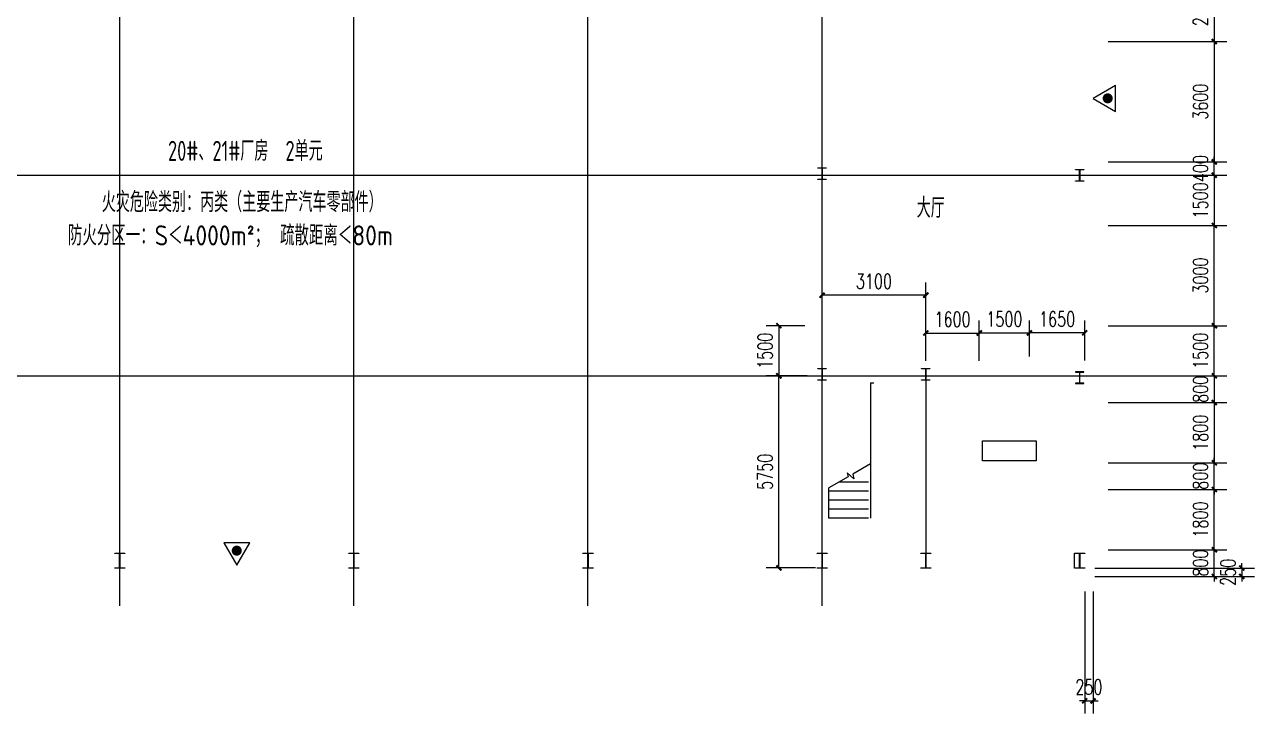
# Model space of a CAD drawing. Extents: x 180850 to 1400258, y 48356 to 327067.
# Drawn here: x 342246 to 379014, y 259265 to 279870 of the extents above; entities that cross this region are included whole.
import ezdxf
from ezdxf.enums import TextEntityAlignment as Align

# ---------------------------------------------------------------- set-up
doc = ezdxf.new("R2010")
doc.units = 0
doc.header["$LTSCALE"] = 1000
for name, color, linetype in [('DOTE', 1, 'Continuous'), ('GZ', 50, 'Continuous'), ('Gzd', 1, 'Continuous'), ('LVTRY', 6, 'Continuous'), ('PUB_DIM', 3, 'Continuous'), ('REIN', 1, 'Continuous'), ('STAIR', 2, 'Continuous'), ('TEXT', 7, 'Continuous')]:
    doc.layers.add(name, color=color, linetype=linetype)
doc.styles.add('_TCH_DIM_T3', font='SIMPLEX', dxfattribs={"width": 0.705882, "bigfont": 'GBCBIG'})
doc.styles.get("Standard").update_dxf_attribs({"font": 'gbenor.shx', "bigfont": 'gbcbig.shx'})
doc.styles.add('TSSD_Norm', font='tssdeng.shx', dxfattribs={"bigfont": 'hztxt.shx'})
doc.dimstyles.new('_TCH_ARCH&&150', dxfattribs={"dimtxt": 446.25, "dimasz": 150, "dimexe": 375, "dimexo": 450, "dimgap": 189.375, "dimtad": 1, "dimdec": 0, "dimzin": 0, "dimdsep": 46, "dimtxsty": '_TCH_DIM_T3', "dimblk": 'ARCHTICK', "dimcen": 0.09, "dimclrd": 3, "dimclre": 3, "dimclrt": 7, "dimazin": 2, "dimtfac": 1, "dimtdec": 0, "dimtix": 1, "dimtmove": 2, "dimatfit": 3, "dimfxl": 1, "dimtolj": 1, "dimtzin": 0, "dimarcsym": 0})

# ---------------------------------------------------------------- blocks, each defined once
blk = doc.blocks.new('_ArchTick')
at = {"color": 0, "linetype": 'ByBlock', "const_width": 0.4}
blk.add_lwpolyline([(-0.5, -0.5), (0.5, 0.5)], dxfattribs=at)
blk = doc.blocks.new('*D403')
at = {"color": 3, "lineweight": -2, "transparency": 16777216}
for p, q in [((378639, 263612), (378639, 263762)), ((374240, 263612), (379014, 263612)), ((374240, 263362), (379014, 263362)), ((378639, 263612), (378639, 263362)), ((378639, 263362), (378639, 263212))]:
    blk.add_line(p, q, dxfattribs=at)
at = {"layer": 'Defpoints', "color": 0, "transparency": 16777216}
for p in [(373790, 263612), (373790, 263362), (378639, 263362)]:
    blk.add_point(p, dxfattribs=at)
at = {"color": 3, "lineweight": -2, "transparency": 16777216, "xscale": 150, "yscale": 150, "zscale": 150}
for p, rotation in [((378639, 263612), 270), ((378639, 263362), 90)]:
    blk.add_blockref('_ArchTick', p, dxfattribs=dict(at, rotation=rotation))
at = {"color": 7, "transparency": 16777216, "insert": (378227, 263487), "char_height": 446.2, "attachment_point": 5, "rotation": 90, "style": '_TCH_DIM_T3'}
blk.add_mtext('\\A1;250', dxfattribs=at)
blk = doc.blocks.new('*D404')
at = {"color": 3, "lineweight": -2, "transparency": 16777216}
for p, q in [((373940, 262912), (373940, 259265)), ((374190, 262912), (374190, 259265)), ((373940, 259640), (373790, 259640)), ((373940, 259640), (374190, 259640)), ((374190, 259640), (374340, 259640))]:
    blk.add_line(p, q, dxfattribs=at)
at = {"layer": 'Defpoints', "color": 0, "transparency": 16777216}
for p in [(373940, 263362), (374190, 263362), (374190, 259640)]:
    blk.add_point(p, dxfattribs=at)
at = {"color": 3, "lineweight": -2, "transparency": 16777216, "xscale": 150, "yscale": 150, "zscale": 150}
blk.add_blockref('_ArchTick', (373940, 259640), dxfattribs=at)
at = {"color": 3, "lineweight": -2, "transparency": 16777216, "xscale": 150, "yscale": 150, "zscale": 150, "rotation": 180}
blk.add_blockref('_ArchTick', (374190, 259640), dxfattribs=at)
at = {"color": 7, "transparency": 16777216, "insert": (374065, 260053), "char_height": 446.2, "attachment_point": 5, "style": '_TCH_DIM_T3'}
blk.add_mtext('\\A1;250', dxfattribs=at)
blk = doc.blocks.new('*D352')
at = {"color": 3, "lineweight": -2, "transparency": 16777216}
for p, q in [((374640, 270862), (378191, 270862)), ((377816, 269362), (377816, 270862)), ((374640, 269362), (378191, 269362))]:
    blk.add_line(p, q, dxfattribs=at)
at = {"layer": 'Defpoints', "color": 0, "transparency": 16777216}
for p in [(374190, 270862), (377816, 270862), (374190, 269362)]:
    blk.add_point(p, dxfattribs=at)
at = {"color": 3, "lineweight": -2, "transparency": 16777216, "xscale": 150, "yscale": 150, "zscale": 150}
for p, rotation in [((377816, 270862), 90), ((377816, 269362), 270)]:
    blk.add_blockref('_ArchTick', p, dxfattribs=dict(at, rotation=rotation))
at = {"color": 7, "transparency": 16777216, "insert": (377403, 270112), "char_height": 446.2, "attachment_point": 5, "rotation": 90, "style": '_TCH_DIM_T3'}
blk.add_mtext('\\A1;1500', dxfattribs=at)
blk = doc.blocks.new('*D353')
at = {"color": 3, "lineweight": -2, "transparency": 16777216}
for p, q in [((374640, 273862), (378191, 273862)), ((377816, 270862), (377816, 273862)), ((374640, 270862), (378191, 270862))]:
    blk.add_line(p, q, dxfattribs=at)
at = {"layer": 'Defpoints', "color": 0, "transparency": 16777216}
for p in [(374190, 273862), (377816, 273862), (374190, 270862)]:
    blk.add_point(p, dxfattribs=at)
at = {"color": 3, "lineweight": -2, "transparency": 16777216, "xscale": 150, "yscale": 150, "zscale": 150}
for p, rotation in [((377816, 273862), 90), ((377816, 270862), 270)]:
    blk.add_blockref('_ArchTick', p, dxfattribs=dict(at, rotation=rotation))
at = {"color": 7, "transparency": 16777216, "insert": (377403, 272362), "char_height": 446.2, "attachment_point": 5, "rotation": 90, "style": '_TCH_DIM_T3'}
blk.add_mtext('\\A1;3000', dxfattribs=at)
blk = doc.blocks.new('*D354')
at = {"color": 3, "lineweight": -2, "transparency": 16777216}
for p, q in [((374640, 275362), (378191, 275362)), ((377816, 275362), (377816, 273862)), ((374640, 273862), (378191, 273862))]:
    blk.add_line(p, q, dxfattribs=at)
at = {"layer": 'Defpoints', "color": 0, "transparency": 16777216}
for p in [(374190, 275362), (374190, 273862), (377816, 273862)]:
    blk.add_point(p, dxfattribs=at)
at = {"color": 3, "lineweight": -2, "transparency": 16777216, "xscale": 150, "yscale": 150, "zscale": 150}
for p, rotation in [((377816, 275362), 90), ((377816, 273862), 270)]:
    blk.add_blockref('_ArchTick', p, dxfattribs=dict(at, rotation=rotation))
at = {"color": 7, "transparency": 16777216, "insert": (377403, 274612), "char_height": 446.2, "attachment_point": 5, "rotation": 90, "style": '_TCH_DIM_T3'}
blk.add_mtext('\\A1;1500', dxfattribs=at)
blk = doc.blocks.new('*D355')
at = {"color": 3, "lineweight": -2, "transparency": 16777216}
for p, q in [((374640, 266762), (378191, 266762)), ((377816, 266762), (377816, 266912)), ((377816, 265962), (377816, 266762)), ((374640, 265962), (378191, 265962)), ((377816, 265962), (377816, 265812))]:
    blk.add_line(p, q, dxfattribs=at)
at = {"layer": 'Defpoints', "color": 0, "transparency": 16777216}
for p in [(374190, 266762), (377816, 266762), (374190, 265962)]:
    blk.add_point(p, dxfattribs=at)
at = {"color": 3, "lineweight": -2, "transparency": 16777216, "xscale": 150, "yscale": 150, "zscale": 150}
for p, rotation in [((377816, 266762), 270), ((377816, 265962), 90)]:
    blk.add_blockref('_ArchTick', p, dxfattribs=dict(at, rotation=rotation))
at = {"color": 7, "transparency": 16777216, "insert": (377403, 266362), "char_height": 446.2, "attachment_point": 5, "rotation": 90, "style": '_TCH_DIM_T3'}
blk.add_mtext('\\A1;800', dxfattribs=at)
blk = doc.blocks.new('*D356')
at = {"color": 3, "lineweight": -2, "transparency": 16777216}
for p, q in [((374640, 264162), (378191, 264162)), ((377816, 264162), (377816, 264312)), ((377816, 263362), (377816, 264162)), ((374640, 263362), (378191, 263362)), ((377816, 263362), (377816, 263212))]:
    blk.add_line(p, q, dxfattribs=at)
at = {"layer": 'Defpoints', "color": 0, "transparency": 16777216}
for p in [(374190, 264162), (377816, 264162), (374190, 263362)]:
    blk.add_point(p, dxfattribs=at)
at = {"color": 3, "lineweight": -2, "transparency": 16777216, "xscale": 150, "yscale": 150, "zscale": 150}
for p, rotation in [((377816, 264162), 270), ((377816, 263362), 90)]:
    blk.add_blockref('_ArchTick', p, dxfattribs=dict(at, rotation=rotation))
at = {"color": 7, "transparency": 16777216, "insert": (377403, 263762), "char_height": 446.2, "attachment_point": 5, "rotation": 90, "style": '_TCH_DIM_T3'}
blk.add_mtext('\\A1;800', dxfattribs=at)
blk = doc.blocks.new('*D357')
at = {"color": 3, "lineweight": -2, "transparency": 16777216}
for p, q in [((374640, 265962), (378191, 265962)), ((377816, 264162), (377816, 265962)), ((374640, 264162), (378191, 264162))]:
    blk.add_line(p, q, dxfattribs=at)
at = {"layer": 'Defpoints', "color": 0, "transparency": 16777216}
for p in [(374190, 265962), (377816, 265962), (374190, 264162)]:
    blk.add_point(p, dxfattribs=at)
at = {"color": 3, "lineweight": -2, "transparency": 16777216, "xscale": 150, "yscale": 150, "zscale": 150}
for p, rotation in [((377816, 265962), 90), ((377816, 264162), 270)]:
    blk.add_blockref('_ArchTick', p, dxfattribs=dict(at, rotation=rotation))
at = {"color": 7, "transparency": 16777216, "insert": (377403, 265062), "char_height": 446.2, "attachment_point": 5, "rotation": 90, "style": '_TCH_DIM_T3'}
blk.add_mtext('\\A1;1800', dxfattribs=at)
blk = doc.blocks.new('*D358')
at = {"color": 3, "lineweight": -2, "transparency": 16777216}
for p, q in [((374640, 268562), (378191, 268562)), ((377816, 268562), (377816, 266762)), ((374640, 266762), (378191, 266762))]:
    blk.add_line(p, q, dxfattribs=at)
at = {"layer": 'Defpoints', "color": 0, "transparency": 16777216}
for p in [(374190, 268562), (374190, 266762), (377816, 266762)]:
    blk.add_point(p, dxfattribs=at)
at = {"color": 3, "lineweight": -2, "transparency": 16777216, "xscale": 150, "yscale": 150, "zscale": 150}
for p, rotation in [((377816, 268562), 90), ((377816, 266762), 270)]:
    blk.add_blockref('_ArchTick', p, dxfattribs=dict(at, rotation=rotation))
at = {"color": 7, "transparency": 16777216, "insert": (377403, 267662), "char_height": 446.2, "attachment_point": 5, "rotation": 90, "style": '_TCH_DIM_T3'}
blk.add_mtext('\\A1;1800', dxfattribs=at)
blk = doc.blocks.new('*D365')
at = {"color": 3, "lineweight": -2, "transparency": 16777216}
for p, q in [((377816, 269362), (377816, 269512)), ((374640, 269362), (378191, 269362)), ((377816, 269362), (377816, 268562)), ((374640, 268562), (378191, 268562)), ((377816, 268562), (377816, 268412))]:
    blk.add_line(p, q, dxfattribs=at)
at = {"layer": 'Defpoints', "color": 0, "transparency": 16777216}
for p in [(374190, 269362), (374190, 268562), (377816, 268562)]:
    blk.add_point(p, dxfattribs=at)
at = {"color": 3, "lineweight": -2, "transparency": 16777216, "xscale": 150, "yscale": 150, "zscale": 150}
for p, rotation in [((377816, 269362), 270), ((377816, 268562), 90)]:
    blk.add_blockref('_ArchTick', p, dxfattribs=dict(at, rotation=rotation))
at = {"color": 7, "transparency": 16777216, "insert": (377403, 268962), "char_height": 446.2, "attachment_point": 5, "rotation": 90, "style": '_TCH_DIM_T3'}
blk.add_mtext('\\A1;800', dxfattribs=at)
blk = doc.blocks.new('*D366')
at = {"color": 3, "lineweight": -2, "transparency": 16777216}
for p, q in [((366090, 270947), (366090, 272152)), ((369190, 270947), (369190, 272152)), ((369190, 271777), (366090, 271777))]:
    blk.add_line(p, q, dxfattribs=at)
at = {"layer": 'Defpoints', "color": 0, "transparency": 16777216}
for p in [(366090, 271777), (366090, 270497), (369190, 270497)]:
    blk.add_point(p, dxfattribs=at)
at = {"color": 3, "lineweight": -2, "transparency": 16777216, "xscale": 150, "yscale": 150, "zscale": 150}
for p, rotation in [((366090, 271777), 180.0000000066701), ((369190, 271777), 6.670104468753379e-09)]:
    blk.add_blockref('_ArchTick', p, dxfattribs=dict(at, rotation=rotation))
at = {"color": 7, "transparency": 16777216, "insert": (367640, 272190), "char_height": 446.2, "attachment_point": 5, "rotation": 0, "style": '_TCH_DIM_T3'}
blk.add_mtext('\\A1;3100', dxfattribs=at)
blk = doc.blocks.new('*D1444')
at = {"color": 3, "lineweight": -2, "transparency": 16777216}
for p, q in [((369190, 269812), (369190, 271017)), ((370790, 269812), (370790, 271017)), ((369190, 270642), (370790, 270642))]:
    blk.add_line(p, q, dxfattribs=at)
at = {"layer": 'Defpoints', "color": 0, "transparency": 16777216}
for p in [(370790, 270642), (369190, 269362), (370790, 269362)]:
    blk.add_point(p, dxfattribs=at)
at = {"color": 3, "lineweight": -2, "transparency": 16777216, "xscale": 150, "yscale": 150, "zscale": 150, "rotation": 180}
blk.add_blockref('_ArchTick', (369190, 270642), dxfattribs=at)
at = {"color": 3, "lineweight": -2, "transparency": 16777216, "xscale": 150, "yscale": 150, "zscale": 150}
blk.add_blockref('_ArchTick', (370790, 270642), dxfattribs=at)
at = {"color": 7, "transparency": 16777216, "insert": (369990, 271055), "char_height": 446.2, "attachment_point": 5, "style": '_TCH_DIM_T3'}
blk.add_mtext('\\A1;1600', dxfattribs=at)
blk = doc.blocks.new('*D1443')
at = {"color": 3, "lineweight": -2, "transparency": 16777216}
for p, q in [((365575, 270862), (364422, 270862)), ((364797, 270862), (364797, 269362)), ((365640, 269362), (364422, 269362))]:
    blk.add_line(p, q, dxfattribs=at)
at = {"layer": 'Defpoints', "color": 0, "transparency": 16777216}
for p in [(366025, 270862), (364797, 269362), (366090, 269362)]:
    blk.add_point(p, dxfattribs=at)
at = {"color": 3, "lineweight": -2, "transparency": 16777216, "xscale": 150, "yscale": 150, "zscale": 150}
for p, rotation in [((364797, 270862), 90), ((364797, 269362), 270)]:
    blk.add_blockref('_ArchTick', p, dxfattribs=dict(at, rotation=rotation))
at = {"color": 7, "transparency": 16777216, "insert": (364385, 270112), "char_height": 446.2, "attachment_point": 5, "rotation": 90, "style": '_TCH_DIM_T3'}
blk.add_mtext('\\A1;1500', dxfattribs=at)
blk = doc.blocks.new('*D1440')
at = {"color": 3, "lineweight": -2, "transparency": 16777216}
for p, q in [((372290, 269942), (372290, 271023)), ((373940, 269818), (373940, 271023)), ((373940, 270648), (372290, 270648))]:
    blk.add_line(p, q, dxfattribs=at)
at = {"layer": 'Defpoints', "color": 0, "transparency": 16777216}
for p in [(372290, 270648), (372290, 269492), (373940, 269368)]:
    blk.add_point(p, dxfattribs=at)
at = {"color": 3, "lineweight": -2, "transparency": 16777216, "xscale": 150, "yscale": 150, "zscale": 150, "rotation": 180}
blk.add_blockref('_ArchTick', (372290, 270648), dxfattribs=at)
at = {"color": 3, "lineweight": -2, "transparency": 16777216, "xscale": 150, "yscale": 150, "zscale": 150}
blk.add_blockref('_ArchTick', (373940, 270648), dxfattribs=at)
at = {"color": 7, "transparency": 16777216, "insert": (373115, 271060), "char_height": 446.2, "attachment_point": 5, "style": '_TCH_DIM_T3'}
blk.add_mtext('\\A1;1650', dxfattribs=at)
blk = doc.blocks.new('*D1441')
at = {"color": 3, "lineweight": -2, "transparency": 16777216}
for p, q in [((370790, 269942), (370790, 271023)), ((372290, 269942), (372290, 271023)), ((370790, 270648), (372290, 270648))]:
    blk.add_line(p, q, dxfattribs=at)
at = {"layer": 'Defpoints', "color": 0, "transparency": 16777216}
for p in [(372290, 270648), (370790, 269492), (372290, 269492)]:
    blk.add_point(p, dxfattribs=at)
at = {"color": 3, "lineweight": -2, "transparency": 16777216, "xscale": 150, "yscale": 150, "zscale": 150, "rotation": 180}
blk.add_blockref('_ArchTick', (370790, 270648), dxfattribs=at)
at = {"color": 3, "lineweight": -2, "transparency": 16777216, "xscale": 150, "yscale": 150, "zscale": 150}
blk.add_blockref('_ArchTick', (372290, 270648), dxfattribs=at)
at = {"color": 7, "transparency": 16777216, "insert": (371540, 271060), "char_height": 446.2, "attachment_point": 5, "style": '_TCH_DIM_T3'}
blk.add_mtext('\\A1;1500', dxfattribs=at)
blk = doc.blocks.new('*D1442')
at = {"layer": 'Defpoints', "color": 0, "transparency": 16777216}
for p in [(364797, 269368), (366030, 269368), (366347, 263618)]:
    blk.add_point(p, dxfattribs=at)
at = {"layer": 'PUB_DIM', "color": 3, "lineweight": -2, "transparency": 16777216}
for p, q in [((365580, 269368), (364422, 269368)), ((364797, 263618), (364797, 269368)), ((365897, 263618), (364422, 263618))]:
    blk.add_line(p, q, dxfattribs=at)
at = {"layer": 'PUB_DIM', "color": 3, "lineweight": -2, "transparency": 16777216, "xscale": 150, "yscale": 150, "zscale": 150}
for p, rotation in [((364797, 269368), 90), ((364797, 263618), 270)]:
    blk.add_blockref('_ArchTick', p, dxfattribs=dict(at, rotation=rotation))
at = {"layer": 'PUB_DIM', "color": 7, "transparency": 16777216, "insert": (364385, 266493), "char_height": 446.2, "attachment_point": 5, "rotation": 90, "style": '_TCH_DIM_T3'}
blk.add_mtext('\\A1;5750', dxfattribs=at)
blk = doc.blocks.new('*D1507')
at = {"color": 3, "lineweight": -2, "transparency": 16777216}
for p, q in [((374640, 281362), (378191, 281362)), ((377816, 281362), (377816, 279362)), ((374640, 279362), (378191, 279362))]:
    blk.add_line(p, q, dxfattribs=at)
at = {"layer": 'Defpoints', "color": 0, "transparency": 16777216}
for p in [(374190, 281362), (374190, 279362), (377816, 279362)]:
    blk.add_point(p, dxfattribs=at)
at = {"color": 3, "lineweight": -2, "transparency": 16777216, "xscale": 150, "yscale": 150, "zscale": 150}
for p, rotation in [((377816, 281362), 90), ((377816, 279362), 270)]:
    blk.add_blockref('_ArchTick', p, dxfattribs=dict(at, rotation=rotation))
at = {"color": 7, "transparency": 16777216, "insert": (377403, 280362), "char_height": 446.2, "attachment_point": 5, "rotation": 90, "style": '_TCH_DIM_T3'}
blk.add_mtext('\\A1;2000', dxfattribs=at)
blk = doc.blocks.new('*D1508')
at = {"color": 3, "lineweight": -2, "transparency": 16777216}
for p, q in [((374640, 279362), (378191, 279362)), ((377816, 279362), (377816, 275762)), ((374640, 275762), (378191, 275762))]:
    blk.add_line(p, q, dxfattribs=at)
at = {"layer": 'Defpoints', "color": 0, "transparency": 16777216}
for p in [(374190, 279362), (374190, 275762), (377816, 275762)]:
    blk.add_point(p, dxfattribs=at)
at = {"color": 3, "lineweight": -2, "transparency": 16777216, "xscale": 150, "yscale": 150, "zscale": 150}
for p, rotation in [((377816, 279362), 90), ((377816, 275762), 270)]:
    blk.add_blockref('_ArchTick', p, dxfattribs=dict(at, rotation=rotation))
at = {"color": 7, "transparency": 16777216, "insert": (377403, 277562), "char_height": 446.2, "attachment_point": 5, "rotation": 90, "style": '_TCH_DIM_T3'}
blk.add_mtext('\\A1;3600', dxfattribs=at)
blk = doc.blocks.new('*D1509')
at = {"color": 3, "lineweight": -2, "transparency": 16777216}
for p, q in [((374640, 275762), (378191, 275762)), ((377816, 275762), (377816, 275912)), ((377816, 275362), (377816, 275762)), ((374640, 275362), (378191, 275362)), ((377816, 275362), (377816, 275212))]:
    blk.add_line(p, q, dxfattribs=at)
at = {"layer": 'Defpoints', "color": 0, "transparency": 16777216}
for p in [(374190, 275762), (377816, 275762), (374190, 275362)]:
    blk.add_point(p, dxfattribs=at)
at = {"color": 3, "lineweight": -2, "transparency": 16777216, "xscale": 150, "yscale": 150, "zscale": 150}
for p, rotation in [((377816, 275762), 270), ((377816, 275362), 90)]:
    blk.add_blockref('_ArchTick', p, dxfattribs=dict(at, rotation=rotation))
at = {"color": 7, "transparency": 16777216, "insert": (377403, 275562), "char_height": 446.2, "attachment_point": 5, "rotation": 90, "style": '_TCH_DIM_T3'}
blk.add_mtext('\\A1;400', dxfattribs=at)

msp = doc.modelspace()

# ---------------------------------------------------------------- linework, layer by layer
for p, q in [((373640.1, 263612.01), (373640.1, 264062.01)), ((373640.1, 264062.01), (373940.1, 264062.01))]:
    msp.add_line(p, q)
at = {"layer": 'DOTE'}
for p, q in [((345090.1, 262487.03), (345090.1, 300237.03)), ((352090.1, 262487.03), (352090.1, 300237.03)), ((352090.1, 262487.03), (352090.1, 300237.03)), ((359090.1, 262487.03), (359090.1, 300237.03)), ((366090.1, 262487.03), (366090.1, 300237.03)), ((323315.1, 275362.03), (375190.1, 275362.03)), ((369190.1, 269527.91), (369190.1, 263612.03)), ((323315.1, 269362.03), (375190.1, 269362.03))]:
    msp.add_line(p, q, dxfattribs=at)
at = {"layer": 'GZ'}
for points in [[(365965.1, 275587.21), (366215.1, 275587.21), (366215.1, 275577.21), (366096.95, 275577.21), (366093.1, 275572.21), (366093.1, 275251.86), (366096.95, 275247.21), (366215.1, 275247.21), (366215.1, 275237.21), (365965.1, 275237.21), (365965.1, 275247.21), (366083.1, 275247.21), (366087.1, 275251.7), (366087.1, 275572.21), (366083.1, 275577.21), (365965.1, 275577.21), (365965.1, 275587.21)], [(373665.1, 275537.21), (373915.1, 275537.21), (373915.1, 275527.21), (373796.95, 275527.21), (373793.1, 275522.21), (373793.1, 275201.86), (373796.95, 275197.21), (373915.1, 275197.21), (373915.1, 275187.21), (373665.1, 275187.21), (373665.1, 275197.21), (373783.1, 275197.21), (373787.1, 275201.7), (373787.1, 275522.21), (373783.1, 275527.21), (373665.1, 275527.21), (373665.1, 275537.21)], [(365965.1, 269587.21), (366215.1, 269587.21), (366215.1, 269577.21), (366096.95, 269577.21), (366093.1, 269572.21), (366093.1, 269251.86), (366096.95, 269247.21), (366215.1, 269247.21), (366215.1, 269237.21), (365965.1, 269237.21), (365965.1, 269247.21), (366083.1, 269247.21), (366087.1, 269251.7), (366087.1, 269572.21), (366083.1, 269577.21), (365965.1, 269577.21), (365965.1, 269587.21)], [(369065.1, 269587.21), (369315.1, 269587.21), (369315.1, 269577.21), (369196.95, 269577.21), (369193.1, 269572.21), (369193.1, 269251.86), (369196.95, 269247.21), (369315.1, 269247.21), (369315.1, 269237.21), (369065.1, 269237.21), (369065.1, 269247.21), (369183.1, 269247.21), (369187.1, 269251.7), (369187.1, 269572.21), (369183.1, 269577.21), (369065.1, 269577.21), (369065.1, 269587.21)], [(373665.1, 269136.86), (373915.1, 269136.86), (373915.1, 269146.86), (373796.95, 269146.86), (373793.1, 269151.86), (373793.1, 269472.21), (373796.95, 269476.86), (373915.1, 269476.86), (373915.1, 269486.86), (373665.1, 269486.86), (373665.1, 269476.86), (373783.1, 269476.86), (373787.1, 269472.37), (373787.1, 269151.86), (373783.1, 269146.86), (373665.1, 269146.86), (373665.1, 269136.86)], [(344940.1, 264062.03), (345240.1, 264062.03), (345240.1, 264052.03), (345096.95, 264052.03), (345093.1, 264047.03), (345093.1, 263626.68), (345096.95, 263622.03), (345240.1, 263622.03), (345240.1, 263612.03), (344940.1, 263612.03), (344940.1, 263622.03), (345083.1, 263622.03), (345087.1, 263626.52), (345087.1, 264047.03), (345083.1, 264052.03), (344940.1, 264052.03), (344940.1, 264062.03)], [(351940.1, 264062.03), (352240.1, 264062.03), (352240.1, 264052.03), (352096.95, 264052.03), (352093.1, 264047.03), (352093.1, 263626.68), (352096.95, 263622.03), (352240.1, 263622.03), (352240.1, 263612.03), (351940.1, 263612.03), (351940.1, 263622.03), (352083.1, 263622.03), (352087.1, 263626.52), (352087.1, 264047.03), (352083.1, 264052.03), (351940.1, 264052.03), (351940.1, 264062.03)], [(351940.1, 264062.03), (352240.1, 264062.03), (352240.1, 264052.03), (352096.95, 264052.03), (352093.1, 264047.03), (352093.1, 263626.68), (352096.95, 263622.03), (352240.1, 263622.03), (352240.1, 263612.03), (351940.1, 263612.03), (351940.1, 263622.03), (352083.1, 263622.03), (352087.1, 263626.52), (352087.1, 264047.03), (352083.1, 264052.03), (351940.1, 264052.03), (351940.1, 264062.03)], [(358940.1, 264062.03), (359240.1, 264062.03), (359240.1, 264052.03), (359096.95, 264052.03), (359093.1, 264047.03), (359093.1, 263626.68), (359096.95, 263622.03), (359240.1, 263622.03), (359240.1, 263612.03), (358940.1, 263612.03), (358940.1, 263622.03), (359083.1, 263622.03), (359087.1, 263626.52), (359087.1, 264047.03), (359083.1, 264052.03), (358940.1, 264052.03), (358940.1, 264062.03)], [(365940.1, 264062.03), (366240.1, 264062.03), (366240.1, 264052.03), (366096.95, 264052.03), (366093.1, 264047.03), (366093.1, 263626.68), (366096.95, 263622.03), (366240.1, 263622.03), (366240.1, 263612.03), (365940.1, 263612.03), (365940.1, 263622.03), (366083.1, 263622.03), (366087.1, 263626.52), (366087.1, 264047.03), (366083.1, 264052.03), (365940.1, 264052.03), (365940.1, 264062.03)], [(369040.1, 264062.03), (369340.1, 264062.03), (369340.1, 264052.03), (369196.95, 264052.03), (369193.1, 264047.03), (369193.1, 263626.68), (369196.95, 263622.03), (369340.1, 263622.03), (369340.1, 263612.03), (369040.1, 263612.03), (369040.1, 263622.03), (369183.1, 263622.03), (369187.1, 263626.52), (369187.1, 264047.03), (369183.1, 264052.03), (369040.1, 264052.03), (369040.1, 264062.03)], [(373640.1, 264062.03), (373940.1, 264062.03), (373940.1, 264052.03), (373796.95, 264052.03), (373793.1, 264047.03), (373793.1, 263626.68), (373796.95, 263622.03), (373940.1, 263622.03), (373940.1, 263612.03), (373640.1, 263612.03), (373640.1, 263622.03), (373783.1, 263622.03), (373787.1, 263626.52), (373787.1, 264047.03), (373783.1, 264052.03), (373640.1, 264052.03), (373640.1, 264062.03)]]:
    msp.add_lwpolyline(points, close=True, dxfattribs=at)
at = {"layer": 'Gzd'}
for points in [[(374190.1, 277662.03), (374860.8, 277274.8), (374860.8, 278049.27)], [(348590.1, 263695.37), (348977.33, 264366.07), (348202.87, 264366.07)]]:
    msp.add_lwpolyline(points, close=True, dxfattribs=at)
at = {"layer": 'LVTRY'}
msp.add_lwpolyline([(372487.51, 266817.3), (370887.51, 266817.3), (370887.51, 267417.3), (372487.51, 267417.3)], close=True, dxfattribs=at)
at = {"layer": 'REIN', "const_width": 150}
for points in [[(374628, 277588.88, 1), (374628, 277738.88, 1)], [(348663.25, 264133.27, 1), (348513.25, 264133.27, 1)]]:
    msp.add_lwpolyline(points, format="xyb", close=True, dxfattribs=at)
at = {"layer": 'STAIR'}
for p, q in [((367540.1, 269154.97), (367540.1, 268243.08)), ((367540.1, 269154.97), (367640.1, 269154.97)), ((367540.1, 268243.08), (367540.1, 265104.97)), ((367540.1, 266730.71), (367006.3, 266422.52)), ((366867.98, 266342.66), (366290.1, 266009.02)), ((367042.64, 266286.87), (366836.6, 266459.76)), ((366836.6, 266459.76), (366867.98, 266342.66)), ((367006.3, 266422.52), (367042.64, 266286.87)), ((366290.1, 265104.97), (366290.1, 266009.02)), ((367480.1, 265914.97), (366290.1, 265914.97)), ((367480.1, 266184.97), (366594.85, 266184.97)), ((367480.1, 265644.97), (366290.1, 265644.97)), ((367480.1, 265374.97), (366290.1, 265374.97)), ((367480.1, 265104.97), (366290.1, 265104.97))]:
    msp.add_line(p, q, dxfattribs=at)

# ---------------------------------------------------------------- texts
at = {"layer": 'TEXT', "style": 'TSSD_Norm', "width": 0.7}
for s, p in [('20#、21#厂房  2单元', (348846.2, 276092.82)), ('火灾危险类别：丙类（主要生产汽车零部件）', (348752.62, 274560.88))]:
    msp.add_text(s, height=600, dxfattribs=at).set_placement(p, align=Align.MIDDLE_CENTER)
msp.add_text('大厅', height=600, dxfattribs=at).set_placement((368917.32, 274089.34, 1892.13))
at = {"layer": 'TEXT'}
msp.add_text('防火分区一：S＜4000m²； 疏散距离＜80m', height=600, dxfattribs=at).set_placement((348401.28, 273563.85), align=Align.MIDDLE_CENTER)

# ---------------------------------------------------------------- dimensions: what is measured, and where the dimension line sits
for base, p1, p2, angle, picture, middle in [((377815.73, 279362.03), (374190.1, 281362.03), (374190.1, 279362.03), 270, '*D1507', (377403.23, 280362.03)), ((377815.73, 275762.03), (374190.1, 279362.03), (374190.1, 275762.03), 270, '*D1508', (377403.23, 277562.03)), ((377815.73, 275762.03), (374190.1, 275362.03), (374190.1, 275762.03), 90, '*D1509', (377403.23, 275562.03)), ((377815.73, 273862.03), (374190.1, 275362.03), (374190.1, 273862.03), 90, '*D354', (377403.23, 274612.03)), ((377815.73, 273862.03), (374190.1, 270862.03), (374190.1, 273862.03), 270, '*D353', (377403.23, 272362.03)), ((366090.1, 271777.31), (369190.1, 270497.16), (366090.1, 270497.16), 180, '*D366', (367640.1, 272189.81)), ((372290.09, 270647.73), (373940.1, 269367.58), (372290.09, 269492.41), 180, '*D1440', (373115.09, 271060.23)), ((370790.1, 270642.19), (369190.1, 269362.03), (370790.1, 269362.03), 360, '*D1444', (369990.1, 271054.69)), ((364797.36, 269362.03), (366024.67, 270862.03), (366090.1, 269362.03), 90, '*D1443', (364384.86, 270112.03)), ((377815.73, 270862.03), (374190.1, 269362.03), (374190.1, 270862.03), 270, '*D352', (377403.23, 270112.03)), ((377815.73, 268562.03), (374190.1, 269362.03), (374190.1, 268562.03), 270, '*D365', (377403.23, 268962.03)), ((377815.73, 266762.03), (374190.1, 268562.03), (374190.1, 266762.03), 90, '*D358', (377403.23, 267662.03)), ((377815.73, 266762.03), (374190.1, 265962.03), (374190.1, 266762.03), 270, '*D355', (377403.23, 266362.03)), ((377815.73, 265962.03), (374190.1, 264162.03), (374190.1, 265962.03), 90, '*D357', (377403.23, 265062.03)), ((377815.73, 264162.03), (374190.1, 263362.03), (374190.1, 264162.03), 90, '*D356', (377403.23, 263762.03)), ((378639.23, 263362.03), (373790.1, 263612.03), (373790.1, 263362.03), 90, '*D403', (378226.73, 263487.03)), ((374190.1, 259640.12), (373940.1, 263362.03), (374190.1, 263362.03), 180, '*D404', (374065.1, 260052.62))]:
    dim = msp.add_linear_dim(base=base, p1=p1, p2=p2, angle=angle, dimstyle='_TCH_ARCH&&150')
    dim.commit()
    dim.dimension.update_dxf_attribs({"geometry": picture, "text_midpoint": middle})
dim = msp.add_linear_dim(base=(372290.09, 270647.73), p1=(370790.1, 269492.41), p2=(372290.09, 269492.41), dimstyle='_TCH_ARCH&&150')
dim.commit()
dim.dimension.update_dxf_attribs({"geometry": '*D1441', "text_midpoint": (371540.09, 271060.23)})
at = {"layer": 'PUB_DIM'}
dim = msp.add_linear_dim(base=(364797.36, 269367.58), p1=(366346.6, 263617.58), p2=(366030.1, 269367.58), angle=90, dimstyle='_TCH_ARCH&&150', dxfattribs=at)
dim.commit()
dim.dimension.update_dxf_attribs({"geometry": '*D1442', "text_midpoint": (364384.86, 266492.58)})

doc.saveas('drawing.dxf')
